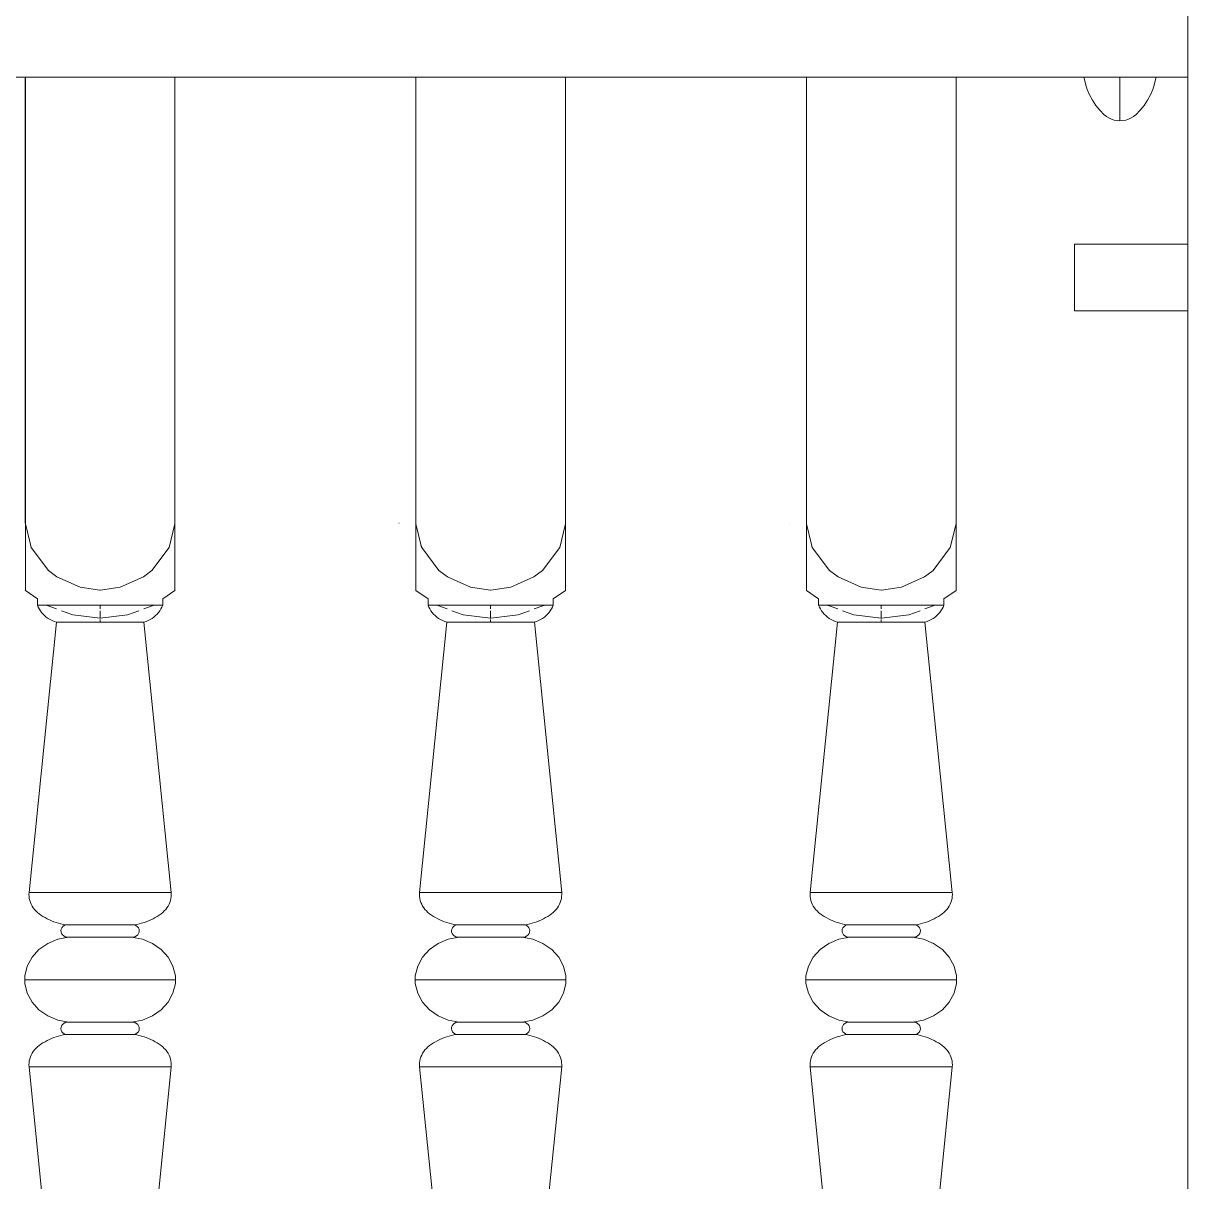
# Model space of a CAD drawing. Header units: inches. Extents: x 16.2 to 49.2, y 7.1 to 20.7.
# Drawn here: x 39.271 to 39.805, y 16.032 to 16.563 of the extents above; entities that cross this region are included whole.
import ezdxf

# ---------------------------------------------------------------- set-up
doc = ezdxf.new("R2010")
doc.units = ezdxf.units.IN
doc.header["$MEASUREMENT"] = 0
doc.layers.add('0inne_gulv', color=252, linetype='Continuous', lineweight=13)

# ---------------------------------------------------------------- blocks, each defined once
blk = doc.blocks.new('DEREK SMALL HOUSE rs')
for p, q in [((-6.36657, -1.07841), (-6.36657, -1.04452)), ((-6.8997, -1.07841), (-6.97663, -1.07841)), ((-6.8997, -1.28295), (-6.8997, -1.07841)), ((-6.8997, -1.07841), (-6.89965, -1.07841)), ((-6.8997, -1.28295), (-6.8997, -1.07841)), ((-6.8997, -1.28295), (-6.8997, -1.07841)), ((-6.89965, -1.28295), (-6.89965, -1.07841)), ((-6.89965, -1.07841), (-6.83104, -1.07841)), ((-6.72061, -1.07841), (-6.83104, -1.07841)), ((-6.83104, -1.07841), (-6.83104, -1.28324)), ((-6.72061, -1.28295), (-6.72061, -1.07841)), ((-6.72061, -1.07841), (-6.72055, -1.07841)), ((-6.72061, -1.28295), (-6.72061, -1.07841)), ((-6.72061, -1.28295), (-6.72061, -1.07841)), ((-6.72055, -1.28295), (-6.72055, -1.07841)), ((-6.72055, -1.07841), (-6.65194, -1.07841)), ((-6.54146, -1.07841), (-6.65194, -1.07841)), ((-6.65194, -1.07841), (-6.65194, -1.28324)), ((-6.54146, -1.28295), (-6.54146, -1.07841)), ((-6.54146, -1.07841), (-6.5414, -1.07841)), ((-6.54146, -1.28295), (-6.54146, -1.07841)), ((-6.54146, -1.28295), (-6.54146, -1.07841)), ((-6.5414, -1.28295), (-6.5414, -1.07841)), ((-6.5414, -1.07841), (-6.47279, -1.07841)), ((-6.4141, -1.07841), (-6.47279, -1.07841)), ((-6.47279, -1.07841), (-6.47279, -1.28324)), ((-6.4141, -1.07841), (-6.41404, -1.07887)), ((-6.39763, -1.07841), (-6.4141, -1.07841)), ((-6.38117, -1.07841), (-6.39763, -1.07841)), ((-6.39763, -1.09841), (-6.39763, -1.07841)), ((-6.38122, -1.07887), (-6.38117, -1.07841)), ((-6.36657, -1.07841), (-6.38117, -1.07841)), ((-6.36657, -1.07841), (-6.36657, -1.15506)), ((-6.41404, -1.07887), (-6.41347, -1.08149)), ((-6.41347, -1.08149), (-6.41264, -1.08407)), ((-6.38262, -1.08407), (-6.38179, -1.08149)), ((-6.38179, -1.08149), (-6.38122, -1.07887)), ((-6.41264, -1.08407), (-6.41155, -1.08659)), ((-6.41155, -1.08659), (-6.41022, -1.08902)), ((-6.41022, -1.08902), (-6.40864, -1.09136)), ((-6.38662, -1.09136), (-6.38505, -1.08902)), ((-6.38505, -1.08902), (-6.38371, -1.08659)), ((-6.38371, -1.08659), (-6.38262, -1.08407)), ((-6.40864, -1.09136), (-6.40684, -1.09358)), ((-6.40684, -1.09358), (-6.40483, -1.09568)), ((-6.39043, -1.09568), (-6.38842, -1.09358)), ((-6.38842, -1.09358), (-6.38662, -1.09136)), ((-6.40483, -1.09568), (-6.40386, -1.09648)), ((-6.40386, -1.09648), (-6.40276, -1.09716)), ((-6.40276, -1.09716), (-6.40156, -1.0977)), ((-6.40156, -1.0977), (-6.40027, -1.0981)), ((-6.40027, -1.0981), (-6.39893, -1.09834)), ((-6.39893, -1.09834), (-6.39763, -1.09841)), ((-6.39763, -1.09841), (-6.39633, -1.09834)), ((-6.39633, -1.09834), (-6.39499, -1.0981)), ((-6.39499, -1.0981), (-6.3937, -1.0977)), ((-6.3937, -1.0977), (-6.3925, -1.09716)), ((-6.3925, -1.09716), (-6.3914, -1.09648)), ((-6.3914, -1.09648), (-6.39043, -1.09568)), ((-6.36657, -1.15506), (-6.4185, -1.15506)), ((-6.4185, -1.18567), (-6.4185, -1.15506)), ((-6.36657, -1.18567), (-6.36657, -1.15506)), ((-6.36657, -1.18567), (-6.4185, -1.18567)), ((-6.36657, -1.18567), (-6.36657, -1.89549)), ((-6.8997, -1.28295), (-6.89965, -1.28295)), ((-6.8997, -1.28295), (-6.89965, -1.28295)), ((-6.89967, -1.28295), (-6.8997, -1.28295)), ((-6.8997, -1.28295), (-6.89965, -1.28295)), ((-6.89967, -1.28295), (-6.8997, -1.28295)), ((-6.89965, -1.28295), (-6.89965, -1.28314)), ((-6.89965, -1.28312), (-6.89965, -1.28295)), ((-6.89965, -1.28312), (-6.89965, -1.28295)), ((-6.89963, -1.28312), (-6.89965, -1.28314)), ((-6.89965, -1.28314), (-6.89965, -1.28333)), ((-6.89965, -1.28333), (-6.89733, -1.29271)), ((-6.89965, -1.28333), (-6.89965, -1.3138)), ((-6.83369, -1.2942), (-6.83104, -1.28324)), ((-6.83104, -1.3138), (-6.83104, -1.28324)), ((-6.72829, -1.28295), (-6.72832, -1.28295)), ((-6.72829, -1.28295), (-6.72832, -1.28295)), ((-6.72061, -1.28295), (-6.72055, -1.28295)), ((-6.72061, -1.28295), (-6.72055, -1.28295)), ((-6.72058, -1.28295), (-6.72061, -1.28295)), ((-6.72061, -1.28295), (-6.72055, -1.28295)), ((-6.72058, -1.28295), (-6.72061, -1.28295)), ((-6.72055, -1.28295), (-6.72055, -1.28314)), ((-6.72055, -1.28312), (-6.72055, -1.28295)), ((-6.72055, -1.28312), (-6.72055, -1.28295)), ((-6.72054, -1.28312), (-6.72055, -1.28314)), ((-6.72055, -1.28314), (-6.72055, -1.28333)), ((-6.72055, -1.28333), (-6.71824, -1.29271)), ((-6.72055, -1.28333), (-6.72055, -1.3138)), ((-6.6546, -1.2942), (-6.65194, -1.28324)), ((-6.65194, -1.3138), (-6.65194, -1.28324)), ((-6.54914, -1.28295), (-6.54917, -1.28295)), ((-6.54914, -1.28295), (-6.54917, -1.28295)), ((-6.54146, -1.28295), (-6.5414, -1.28295)), ((-6.54146, -1.28295), (-6.5414, -1.28295)), ((-6.54143, -1.28295), (-6.54146, -1.28295)), ((-6.54146, -1.28295), (-6.5414, -1.28295)), ((-6.54143, -1.28295), (-6.54146, -1.28295)), ((-6.5414, -1.28295), (-6.5414, -1.28314)), ((-6.5414, -1.28312), (-6.5414, -1.28295)), ((-6.5414, -1.28312), (-6.5414, -1.28295)), ((-6.54139, -1.28312), (-6.5414, -1.28314)), ((-6.5414, -1.28314), (-6.5414, -1.28333)), ((-6.5414, -1.28333), (-6.53909, -1.29271)), ((-6.5414, -1.28333), (-6.5414, -1.3138)), ((-6.47545, -1.2942), (-6.47279, -1.28324)), ((-6.47279, -1.3138), (-6.47279, -1.28324)), ((-6.89965, -1.29712), (-6.8997, -1.29712)), ((-6.89965, -1.29712), (-6.8997, -1.29712)), ((-6.89735, -1.29274), (-6.89701, -1.2942)), ((-6.89733, -1.29271), (-6.89698, -1.2942)), ((-6.88909, -1.30472), (-6.89698, -1.2942)), ((-6.84158, -1.30472), (-6.83369, -1.2942)), ((-6.72055, -1.29712), (-6.72061, -1.29712)), ((-6.72055, -1.29712), (-6.72061, -1.29712)), ((-6.71826, -1.29274), (-6.71791, -1.2942)), ((-6.71824, -1.29271), (-6.71788, -1.2942)), ((-6.71, -1.30472), (-6.71788, -1.2942)), ((-6.66248, -1.30472), (-6.6546, -1.2942)), ((-6.5414, -1.29712), (-6.54146, -1.29712)), ((-6.5414, -1.29712), (-6.54146, -1.29712)), ((-6.53911, -1.29274), (-6.53876, -1.2942)), ((-6.53909, -1.29271), (-6.53873, -1.2942)), ((-6.53085, -1.30472), (-6.53873, -1.2942)), ((-6.48333, -1.30472), (-6.47545, -1.2942)), ((-6.88517, -1.30754), (-6.88909, -1.30472)), ((-6.88517, -1.30754), (-6.87454, -1.31235)), ((-6.85613, -1.31235), (-6.84551, -1.30754)), ((-6.84551, -1.30754), (-6.84158, -1.30472)), ((-6.70607, -1.30754), (-6.71, -1.30472)), ((-6.70607, -1.30754), (-6.69545, -1.31235)), ((-6.67704, -1.31235), (-6.66641, -1.30754)), ((-6.66641, -1.30754), (-6.66248, -1.30472)), ((-6.52692, -1.30754), (-6.53085, -1.30472)), ((-6.52692, -1.30754), (-6.51629, -1.31235)), ((-6.49789, -1.31235), (-6.48726, -1.30754)), ((-6.48726, -1.30754), (-6.48333, -1.30472)), ((-6.86546, -1.31375), (-6.87454, -1.31235)), ((-6.85613, -1.31235), (-6.86521, -1.31375)), ((-6.68637, -1.31375), (-6.69545, -1.31235)), ((-6.67704, -1.31235), (-6.68612, -1.31375)), ((-6.50722, -1.31375), (-6.51629, -1.31235)), ((-6.49789, -1.31235), (-6.50697, -1.31375)), ((-6.89965, -1.31379), (-6.8997, -1.31375)), ((-6.89965, -1.31379), (-6.8997, -1.31375)), ((-6.89408, -1.31763), (-6.89965, -1.3138)), ((-6.89408, -1.31763), (-6.89408, -1.32053)), ((-6.86534, -1.31376), (-6.86546, -1.31375)), ((-6.86534, -1.31376), (-6.86521, -1.31375)), ((-6.83104, -1.3138), (-6.83666, -1.31767)), ((-6.83666, -1.31767), (-6.83666, -1.32053)), ((-6.83097, -1.31375), (-6.83104, -1.3138)), ((-6.83097, -1.31375), (-6.83104, -1.3138)), ((-6.72055, -1.31379), (-6.7206, -1.31375)), ((-6.72055, -1.31379), (-6.7206, -1.31375)), ((-6.71499, -1.31763), (-6.72055, -1.3138)), ((-6.71499, -1.31763), (-6.71499, -1.32053)), ((-6.68624, -1.31376), (-6.68637, -1.31375)), ((-6.68624, -1.31376), (-6.68612, -1.31375)), ((-6.65194, -1.3138), (-6.65756, -1.31767)), ((-6.65756, -1.31767), (-6.65756, -1.32053)), ((-6.65188, -1.31375), (-6.65194, -1.3138)), ((-6.65188, -1.31375), (-6.65194, -1.3138)), ((-6.5414, -1.31379), (-6.54145, -1.31375)), ((-6.5414, -1.31379), (-6.54145, -1.31375)), ((-6.53584, -1.31763), (-6.5414, -1.3138)), ((-6.53584, -1.31763), (-6.53584, -1.32053)), ((-6.50709, -1.31376), (-6.50722, -1.31375)), ((-6.50709, -1.31376), (-6.50697, -1.31375)), ((-6.47279, -1.3138), (-6.47841, -1.31767)), ((-6.47841, -1.31767), (-6.47841, -1.32053)), ((-6.47273, -1.31375), (-6.47279, -1.3138)), ((-6.47273, -1.31375), (-6.47279, -1.3138)), ((-6.89408, -1.32053), (-6.89372, -1.32143)), ((-6.88988, -1.32053), (-6.89408, -1.32053)), ((-6.89372, -1.32143), (-6.89328, -1.3223)), ((-6.89328, -1.3223), (-6.89276, -1.32313)), ((-6.89276, -1.32313), (-6.89218, -1.32393)), ((-6.89218, -1.32393), (-6.89152, -1.32469)), ((-6.88965, -1.32069), (-6.88988, -1.32053)), ((-6.88988, -1.32053), (-6.8408, -1.32053)), ((-6.88533, -1.3223), (-6.88965, -1.32069)), ((-6.87794, -1.32505), (-6.88309, -1.32313)), ((-6.86537, -1.3223), (-6.86537, -1.32069)), ((-6.86537, -1.3223), (-6.86537, -1.32069)), ((-6.86537, -1.32655), (-6.86537, -1.32313)), ((-6.86537, -1.32655), (-6.86537, -1.32313)), ((-6.84759, -1.32313), (-6.85273, -1.32505)), ((-6.84102, -1.32069), (-6.84534, -1.3223)), ((-6.8408, -1.32053), (-6.84102, -1.32069)), ((-6.83666, -1.32053), (-6.8408, -1.32053)), ((-6.83857, -1.32393), (-6.83922, -1.32469)), ((-6.83798, -1.32313), (-6.83857, -1.32393)), ((-6.83746, -1.3223), (-6.83798, -1.32313)), ((-6.83702, -1.32143), (-6.83746, -1.3223)), ((-6.83666, -1.32053), (-6.83702, -1.32143)), ((-6.71499, -1.32053), (-6.71462, -1.32143)), ((-6.71078, -1.32053), (-6.71499, -1.32053)), ((-6.71462, -1.32143), (-6.71418, -1.3223)), ((-6.71418, -1.3223), (-6.71367, -1.32313)), ((-6.71367, -1.32313), (-6.71308, -1.32393)), ((-6.71308, -1.32393), (-6.71243, -1.32469)), ((-6.71055, -1.32069), (-6.71078, -1.32053)), ((-6.71078, -1.32053), (-6.6617, -1.32053)), ((-6.70623, -1.3223), (-6.71055, -1.32069)), ((-6.69885, -1.32505), (-6.70399, -1.32313)), ((-6.68628, -1.3223), (-6.68628, -1.32069)), ((-6.68628, -1.3223), (-6.68628, -1.32069)), ((-6.68628, -1.32655), (-6.68628, -1.32313)), ((-6.68628, -1.32655), (-6.68628, -1.32313)), ((-6.66849, -1.32313), (-6.67364, -1.32505)), ((-6.66193, -1.32069), (-6.66625, -1.3223)), ((-6.6617, -1.32053), (-6.66193, -1.32069)), ((-6.65756, -1.32053), (-6.6617, -1.32053)), ((-6.65947, -1.32393), (-6.66013, -1.32469)), ((-6.65889, -1.32313), (-6.65947, -1.32393)), ((-6.65837, -1.3223), (-6.65889, -1.32313)), ((-6.65793, -1.32143), (-6.65837, -1.3223)), ((-6.65756, -1.32053), (-6.65793, -1.32143)), ((-6.53584, -1.32053), (-6.53547, -1.32143)), ((-6.53163, -1.32053), (-6.53584, -1.32053)), ((-6.53547, -1.32143), (-6.53503, -1.3223)), ((-6.53503, -1.3223), (-6.53452, -1.32313)), ((-6.53452, -1.32313), (-6.53393, -1.32393)), ((-6.53393, -1.32393), (-6.53328, -1.32469)), ((-6.5314, -1.32069), (-6.53163, -1.32053)), ((-6.53163, -1.32053), (-6.48255, -1.32053)), ((-6.52708, -1.3223), (-6.5314, -1.32069)), ((-6.5197, -1.32505), (-6.52484, -1.32313)), ((-6.50713, -1.3223), (-6.50713, -1.32069)), ((-6.50713, -1.3223), (-6.50713, -1.32069)), ((-6.50713, -1.32655), (-6.50713, -1.32313)), ((-6.50713, -1.32655), (-6.50713, -1.32313)), ((-6.48934, -1.32313), (-6.49449, -1.32505)), ((-6.48278, -1.32069), (-6.4871, -1.3223)), ((-6.48255, -1.32053), (-6.48278, -1.32069)), ((-6.47841, -1.32053), (-6.48255, -1.32053)), ((-6.48032, -1.32393), (-6.48097, -1.32469)), ((-6.47973, -1.32313), (-6.48032, -1.32393)), ((-6.47922, -1.3223), (-6.47973, -1.32313)), ((-6.47878, -1.32143), (-6.47922, -1.3223)), ((-6.47841, -1.32053), (-6.47878, -1.32143)), ((-6.88544, -1.32841), (-6.89797, -1.45241)), ((-6.89152, -1.32469), (-6.89081, -1.32539)), ((-6.89081, -1.32539), (-6.89003, -1.32605)), ((-6.89003, -1.32605), (-6.8892, -1.32664)), ((-6.8892, -1.32664), (-6.88832, -1.32718)), ((-6.88832, -1.32718), (-6.8874, -1.32766)), ((-6.8874, -1.32766), (-6.88643, -1.32807)), ((-6.88643, -1.32807), (-6.88544, -1.32841)), ((-6.8453, -1.32841), (-6.88544, -1.32841)), ((-6.86538, -1.32655), (-6.87794, -1.32505)), ((-6.86537, -1.32664), (-6.86537, -1.32655)), ((-6.86537, -1.32664), (-6.86537, -1.32655)), ((-6.86537, -1.32841), (-6.86537, -1.32718)), ((-6.86537, -1.32841), (-6.86537, -1.32718)), ((-6.85273, -1.32505), (-6.8653, -1.32655)), ((-6.84431, -1.32807), (-6.8453, -1.32841)), ((-6.8453, -1.32841), (-6.83277, -1.45241)), ((-6.84335, -1.32766), (-6.84431, -1.32807)), ((-6.84242, -1.32718), (-6.84335, -1.32766)), ((-6.84154, -1.32664), (-6.84242, -1.32718)), ((-6.84071, -1.32605), (-6.84154, -1.32664)), ((-6.83994, -1.32539), (-6.84071, -1.32605)), ((-6.83922, -1.32469), (-6.83994, -1.32539)), ((-6.70634, -1.32841), (-6.71888, -1.45241)), ((-6.71243, -1.32469), (-6.71171, -1.32539)), ((-6.71171, -1.32539), (-6.71093, -1.32605)), ((-6.71093, -1.32605), (-6.7101, -1.32664)), ((-6.7101, -1.32664), (-6.70922, -1.32718)), ((-6.70922, -1.32718), (-6.7083, -1.32766)), ((-6.7083, -1.32766), (-6.70734, -1.32807)), ((-6.70734, -1.32807), (-6.70634, -1.32841)), ((-6.66621, -1.32841), (-6.70634, -1.32841)), ((-6.68628, -1.32655), (-6.69885, -1.32505)), ((-6.68628, -1.32664), (-6.68628, -1.32655)), ((-6.68628, -1.32664), (-6.68628, -1.32655)), ((-6.68628, -1.32841), (-6.68628, -1.32718)), ((-6.68628, -1.32841), (-6.68628, -1.32718)), ((-6.67364, -1.32505), (-6.6862, -1.32655)), ((-6.66521, -1.32807), (-6.66621, -1.32841)), ((-6.66621, -1.32841), (-6.65368, -1.45241)), ((-6.66425, -1.32766), (-6.66521, -1.32807)), ((-6.66333, -1.32718), (-6.66425, -1.32766)), ((-6.66245, -1.32664), (-6.66333, -1.32718)), ((-6.66162, -1.32605), (-6.66245, -1.32664)), ((-6.66084, -1.32539), (-6.66162, -1.32605)), ((-6.66013, -1.32469), (-6.66084, -1.32539)), ((-6.52719, -1.32841), (-6.53973, -1.45241)), ((-6.53328, -1.32469), (-6.53256, -1.32539)), ((-6.53256, -1.32539), (-6.53178, -1.32605)), ((-6.53178, -1.32605), (-6.53095, -1.32664)), ((-6.53095, -1.32664), (-6.53007, -1.32718)), ((-6.53007, -1.32718), (-6.52915, -1.32766)), ((-6.52915, -1.32766), (-6.52819, -1.32807)), ((-6.52819, -1.32807), (-6.52719, -1.32841)), ((-6.48706, -1.32841), (-6.52719, -1.32841)), ((-6.50713, -1.32655), (-6.5197, -1.32505)), ((-6.50713, -1.32664), (-6.50713, -1.32655)), ((-6.50713, -1.32664), (-6.50713, -1.32655)), ((-6.50713, -1.32841), (-6.50713, -1.32718)), ((-6.50713, -1.32841), (-6.50713, -1.32718)), ((-6.49449, -1.32505), (-6.50705, -1.32655)), ((-6.48606, -1.32807), (-6.48706, -1.32841)), ((-6.48706, -1.32841), (-6.47453, -1.45241)), ((-6.4851, -1.32766), (-6.48606, -1.32807)), ((-6.48418, -1.32718), (-6.4851, -1.32766)), ((-6.4833, -1.32664), (-6.48418, -1.32718)), ((-6.48247, -1.32605), (-6.4833, -1.32664)), ((-6.48169, -1.32539), (-6.48247, -1.32605)), ((-6.48097, -1.32469), (-6.48169, -1.32539)), ((-6.89797, -1.45241), (-6.898, -1.45332)), ((-6.83277, -1.45241), (-6.89797, -1.45241)), ((-6.83277, -1.45241), (-6.83274, -1.45332)), ((-6.71888, -1.45241), (-6.71891, -1.45332)), ((-6.65368, -1.45241), (-6.71888, -1.45241)), ((-6.65368, -1.45241), (-6.65364, -1.45332)), ((-6.53973, -1.45241), (-6.53976, -1.45332)), ((-6.47453, -1.45241), (-6.53973, -1.45241)), ((-6.47453, -1.45241), (-6.47449, -1.45332)), ((-6.898, -1.45332), (-6.89796, -1.45423)), ((-6.89796, -1.45423), (-6.89783, -1.45514)), ((-6.89783, -1.45514), (-6.89762, -1.45603)), ((-6.89762, -1.45603), (-6.89734, -1.4569)), ((-6.89734, -1.4569), (-6.89698, -1.45775)), ((-6.89698, -1.45775), (-6.89654, -1.45858)), ((-6.83377, -1.45775), (-6.8342, -1.45858)), ((-6.8334, -1.4569), (-6.83377, -1.45775)), ((-6.83312, -1.45603), (-6.8334, -1.4569)), ((-6.83291, -1.45514), (-6.83312, -1.45603)), ((-6.83279, -1.45423), (-6.83291, -1.45514)), ((-6.83274, -1.45332), (-6.83279, -1.45423)), ((-6.71891, -1.45332), (-6.71886, -1.45423)), ((-6.71886, -1.45423), (-6.71873, -1.45514)), ((-6.71873, -1.45514), (-6.71853, -1.45603)), ((-6.71853, -1.45603), (-6.71824, -1.4569)), ((-6.71824, -1.4569), (-6.71788, -1.45775)), ((-6.71788, -1.45775), (-6.71745, -1.45858)), ((-6.65467, -1.45775), (-6.65511, -1.45858)), ((-6.65431, -1.4569), (-6.65467, -1.45775)), ((-6.65402, -1.45603), (-6.65431, -1.4569)), ((-6.65382, -1.45514), (-6.65402, -1.45603)), ((-6.65369, -1.45423), (-6.65382, -1.45514)), ((-6.65364, -1.45332), (-6.65369, -1.45423)), ((-6.53976, -1.45332), (-6.53971, -1.45423)), ((-6.53971, -1.45423), (-6.53958, -1.45514)), ((-6.53958, -1.45514), (-6.53938, -1.45603)), ((-6.53938, -1.45603), (-6.53909, -1.4569)), ((-6.53909, -1.4569), (-6.53873, -1.45775)), ((-6.53873, -1.45775), (-6.5383, -1.45858)), ((-6.47552, -1.45775), (-6.47595, -1.45858)), ((-6.47516, -1.4569), (-6.47552, -1.45775)), ((-6.47487, -1.45603), (-6.47516, -1.4569)), ((-6.47467, -1.45514), (-6.47487, -1.45603)), ((-6.47454, -1.45423), (-6.47467, -1.45514)), ((-6.47449, -1.45332), (-6.47454, -1.45423)), ((-6.89654, -1.45858), (-6.89604, -1.45937)), ((-6.89604, -1.45937), (-6.89546, -1.46012)), ((-6.89546, -1.46012), (-6.89482, -1.46083)), ((-6.89482, -1.46083), (-6.89412, -1.46149)), ((-6.89412, -1.46149), (-6.89337, -1.4621)), ((-6.89337, -1.4621), (-6.89248, -1.46273)), ((-6.89248, -1.46273), (-6.89156, -1.46333)), ((-6.83826, -1.46273), (-6.83918, -1.46333)), ((-6.83737, -1.4621), (-6.83826, -1.46273)), ((-6.83662, -1.46149), (-6.83737, -1.4621)), ((-6.83592, -1.46083), (-6.83662, -1.46149)), ((-6.83528, -1.46012), (-6.83592, -1.46083)), ((-6.83471, -1.45937), (-6.83528, -1.46012)), ((-6.8342, -1.45858), (-6.83471, -1.45937)), ((-6.71745, -1.45858), (-6.71694, -1.45937)), ((-6.71694, -1.45937), (-6.71637, -1.46012)), ((-6.71637, -1.46012), (-6.71573, -1.46083)), ((-6.71573, -1.46083), (-6.71503, -1.46149)), ((-6.71503, -1.46149), (-6.71427, -1.4621)), ((-6.71427, -1.4621), (-6.71338, -1.46273)), ((-6.71338, -1.46273), (-6.71246, -1.46333)), ((-6.65917, -1.46273), (-6.66009, -1.46333)), ((-6.65828, -1.4621), (-6.65917, -1.46273)), ((-6.65752, -1.46149), (-6.65828, -1.4621)), ((-6.65683, -1.46083), (-6.65752, -1.46149)), ((-6.65619, -1.46012), (-6.65683, -1.46083)), ((-6.65561, -1.45937), (-6.65619, -1.46012)), ((-6.65511, -1.45858), (-6.65561, -1.45937)), ((-6.5383, -1.45858), (-6.53779, -1.45937)), ((-6.53779, -1.45937), (-6.53722, -1.46012)), ((-6.53722, -1.46012), (-6.53658, -1.46083)), ((-6.53658, -1.46083), (-6.53588, -1.46149)), ((-6.53588, -1.46149), (-6.53512, -1.4621)), ((-6.53512, -1.4621), (-6.53423, -1.46273)), ((-6.53423, -1.46273), (-6.53331, -1.46333)), ((-6.48002, -1.46273), (-6.48094, -1.46333)), ((-6.47913, -1.4621), (-6.48002, -1.46273)), ((-6.47837, -1.46149), (-6.47913, -1.4621)), ((-6.47767, -1.46083), (-6.47837, -1.46149)), ((-6.47704, -1.46012), (-6.47767, -1.46083)), ((-6.47646, -1.45937), (-6.47704, -1.46012)), ((-6.47595, -1.45858), (-6.47646, -1.45937)), ((-6.89156, -1.46333), (-6.89061, -1.46389)), ((-6.89061, -1.46389), (-6.88963, -1.46442)), ((-6.88963, -1.46442), (-6.88864, -1.4649)), ((-6.88864, -1.4649), (-6.88761, -1.46535)), ((-6.88761, -1.46535), (-6.88657, -1.46576)), ((-6.88657, -1.46576), (-6.88551, -1.46613)), ((-6.88551, -1.46613), (-6.88443, -1.46645)), ((-6.88443, -1.46645), (-6.88334, -1.46673)), ((-6.88334, -1.46673), (-6.88224, -1.46698)), ((-6.88291, -1.46849), (-6.88322, -1.46914)), ((-6.88244, -1.46792), (-6.88291, -1.46849)), ((-6.88183, -1.46747), (-6.88244, -1.46792)), ((-6.88224, -1.46698), (-6.88112, -1.46717)), ((-6.88112, -1.46717), (-6.88183, -1.46747)), ((-6.84962, -1.46717), (-6.88112, -1.46717)), ((-6.8485, -1.46698), (-6.84962, -1.46717)), ((-6.84962, -1.46717), (-6.84891, -1.46747)), ((-6.84891, -1.46747), (-6.8483, -1.46792)), ((-6.8474, -1.46673), (-6.8485, -1.46698)), ((-6.8483, -1.46792), (-6.84783, -1.46849)), ((-6.84783, -1.46849), (-6.84752, -1.46914)), ((-6.84631, -1.46645), (-6.8474, -1.46673)), ((-6.84523, -1.46613), (-6.84631, -1.46645)), ((-6.84417, -1.46576), (-6.84523, -1.46613)), ((-6.84313, -1.46535), (-6.84417, -1.46576)), ((-6.84211, -1.4649), (-6.84313, -1.46535)), ((-6.84111, -1.46442), (-6.84211, -1.4649)), ((-6.84013, -1.46389), (-6.84111, -1.46442)), ((-6.83918, -1.46333), (-6.84013, -1.46389)), ((-6.71246, -1.46333), (-6.71151, -1.46389)), ((-6.71151, -1.46389), (-6.71054, -1.46442)), ((-6.71054, -1.46442), (-6.70954, -1.4649)), ((-6.70954, -1.4649), (-6.70852, -1.46535)), ((-6.70852, -1.46535), (-6.70748, -1.46576)), ((-6.70748, -1.46576), (-6.70642, -1.46613)), ((-6.70642, -1.46613), (-6.70534, -1.46645)), ((-6.70534, -1.46645), (-6.70425, -1.46673)), ((-6.70425, -1.46673), (-6.70314, -1.46698)), ((-6.70382, -1.46849), (-6.70413, -1.46914)), ((-6.70335, -1.46792), (-6.70382, -1.46849)), ((-6.70274, -1.46747), (-6.70335, -1.46792)), ((-6.70314, -1.46698), (-6.70203, -1.46717)), ((-6.70203, -1.46717), (-6.70274, -1.46747)), ((-6.67052, -1.46717), (-6.70203, -1.46717)), ((-6.66941, -1.46698), (-6.67052, -1.46717)), ((-6.67052, -1.46717), (-6.66981, -1.46747)), ((-6.66981, -1.46747), (-6.6692, -1.46792)), ((-6.66831, -1.46673), (-6.66941, -1.46698)), ((-6.6692, -1.46792), (-6.66873, -1.46849)), ((-6.66873, -1.46849), (-6.66843, -1.46914)), ((-6.66721, -1.46645), (-6.66831, -1.46673)), ((-6.66614, -1.46613), (-6.66721, -1.46645)), ((-6.66508, -1.46576), (-6.66614, -1.46613)), ((-6.66403, -1.46535), (-6.66508, -1.46576)), ((-6.66301, -1.4649), (-6.66403, -1.46535)), ((-6.66201, -1.46442), (-6.66301, -1.4649)), ((-6.66104, -1.46389), (-6.66201, -1.46442)), ((-6.66009, -1.46333), (-6.66104, -1.46389)), ((-6.53331, -1.46333), (-6.53236, -1.46389)), ((-6.53236, -1.46389), (-6.53139, -1.46442)), ((-6.53139, -1.46442), (-6.53039, -1.4649)), ((-6.53039, -1.4649), (-6.52937, -1.46535)), ((-6.52937, -1.46535), (-6.52833, -1.46576)), ((-6.52833, -1.46576), (-6.52727, -1.46613)), ((-6.52727, -1.46613), (-6.52619, -1.46645)), ((-6.52619, -1.46645), (-6.5251, -1.46673)), ((-6.5251, -1.46673), (-6.52399, -1.46698)), ((-6.52467, -1.46849), (-6.52498, -1.46914)), ((-6.5242, -1.46792), (-6.52467, -1.46849)), ((-6.52359, -1.46747), (-6.5242, -1.46792)), ((-6.52399, -1.46698), (-6.52288, -1.46717)), ((-6.52288, -1.46717), (-6.52359, -1.46747)), ((-6.49137, -1.46717), (-6.52288, -1.46717)), ((-6.49026, -1.46698), (-6.49137, -1.46717)), ((-6.49137, -1.46717), (-6.49066, -1.46747)), ((-6.49066, -1.46747), (-6.49005, -1.46792)), ((-6.48915, -1.46673), (-6.49026, -1.46698)), ((-6.49005, -1.46792), (-6.48958, -1.46849)), ((-6.48958, -1.46849), (-6.48928, -1.46914)), ((-6.48806, -1.46645), (-6.48915, -1.46673)), ((-6.48698, -1.46613), (-6.48806, -1.46645)), ((-6.48592, -1.46576), (-6.48698, -1.46613)), ((-6.48488, -1.46535), (-6.48592, -1.46576)), ((-6.48386, -1.4649), (-6.48488, -1.46535)), ((-6.48286, -1.46442), (-6.48386, -1.4649)), ((-6.48189, -1.46389), (-6.48286, -1.46442)), ((-6.48094, -1.46333), (-6.48189, -1.46389)), ((-6.88478, -1.47378), (-6.88939, -1.4757)), ((-6.8798, -1.47284), (-6.88478, -1.47378)), ((-6.88322, -1.46914), (-6.88334, -1.46983)), ((-6.88334, -1.46983), (-6.88328, -1.47054)), ((-6.88328, -1.47054), (-6.88303, -1.4712)), ((-6.88303, -1.4712), (-6.8826, -1.4718)), ((-6.8826, -1.4718), (-6.88203, -1.47228)), ((-6.88203, -1.47228), (-6.88135, -1.47263)), ((-6.88135, -1.47263), (-6.88059, -1.47282)), ((-6.88059, -1.47282), (-6.8798, -1.47284)), ((-6.85094, -1.47284), (-6.8798, -1.47284)), ((-6.85015, -1.47282), (-6.85094, -1.47284)), ((-6.85094, -1.47284), (-6.84596, -1.47378)), ((-6.8494, -1.47263), (-6.85015, -1.47282)), ((-6.84871, -1.47228), (-6.8494, -1.47263)), ((-6.84814, -1.4718), (-6.84871, -1.47228)), ((-6.84772, -1.4712), (-6.84814, -1.4718)), ((-6.84746, -1.47054), (-6.84772, -1.4712)), ((-6.84752, -1.46914), (-6.8474, -1.46983)), ((-6.8474, -1.46983), (-6.84746, -1.47054)), ((-6.84596, -1.47378), (-6.84135, -1.4757)), ((-6.70569, -1.47378), (-6.7103, -1.4757)), ((-6.70071, -1.47284), (-6.70569, -1.47378)), ((-6.70413, -1.46914), (-6.70425, -1.46983)), ((-6.70425, -1.46983), (-6.70418, -1.47054)), ((-6.70418, -1.47054), (-6.70393, -1.4712)), ((-6.70393, -1.4712), (-6.70351, -1.4718)), ((-6.70351, -1.4718), (-6.70294, -1.47228)), ((-6.70294, -1.47228), (-6.70225, -1.47263)), ((-6.70225, -1.47263), (-6.70149, -1.47282)), ((-6.70149, -1.47282), (-6.70071, -1.47284)), ((-6.67184, -1.47284), (-6.70071, -1.47284)), ((-6.67106, -1.47282), (-6.67184, -1.47284)), ((-6.67184, -1.47284), (-6.66687, -1.47378)), ((-6.6703, -1.47263), (-6.67106, -1.47282)), ((-6.66962, -1.47228), (-6.6703, -1.47263)), ((-6.66905, -1.4718), (-6.66962, -1.47228)), ((-6.66862, -1.4712), (-6.66905, -1.4718)), ((-6.66837, -1.47054), (-6.66862, -1.4712)), ((-6.66843, -1.46914), (-6.6683, -1.46983)), ((-6.6683, -1.46983), (-6.66837, -1.47054)), ((-6.66687, -1.47378), (-6.66225, -1.4757)), ((-6.52654, -1.47378), (-6.53115, -1.4757)), ((-6.52156, -1.47284), (-6.52654, -1.47378)), ((-6.52498, -1.46914), (-6.5251, -1.46983)), ((-6.5251, -1.46983), (-6.52503, -1.47054)), ((-6.52503, -1.47054), (-6.52478, -1.4712)), ((-6.52478, -1.4712), (-6.52436, -1.4718)), ((-6.52436, -1.4718), (-6.52379, -1.47228)), ((-6.52379, -1.47228), (-6.5231, -1.47263)), ((-6.5231, -1.47263), (-6.52234, -1.47282)), ((-6.52234, -1.47282), (-6.52156, -1.47284)), ((-6.49269, -1.47284), (-6.52156, -1.47284)), ((-6.49191, -1.47282), (-6.49269, -1.47284)), ((-6.49269, -1.47284), (-6.48772, -1.47378)), ((-6.49115, -1.47263), (-6.49191, -1.47282)), ((-6.49047, -1.47228), (-6.49115, -1.47263)), ((-6.4899, -1.4718), (-6.49047, -1.47228)), ((-6.48947, -1.4712), (-6.4899, -1.4718)), ((-6.48922, -1.47054), (-6.48947, -1.4712)), ((-6.48928, -1.46914), (-6.48915, -1.46983)), ((-6.48915, -1.46983), (-6.48922, -1.47054)), ((-6.48772, -1.47378), (-6.4831, -1.4757)), ((-6.8934, -1.47851), (-6.89659, -1.48206)), ((-6.88939, -1.4757), (-6.8934, -1.47851)), ((-6.84135, -1.4757), (-6.83734, -1.47851)), ((-6.83734, -1.47851), (-6.83415, -1.48206)), ((-6.71431, -1.47851), (-6.7175, -1.48206)), ((-6.7103, -1.4757), (-6.71431, -1.47851)), ((-6.66225, -1.4757), (-6.65825, -1.47851)), ((-6.65825, -1.47851), (-6.65506, -1.48206)), ((-6.53515, -1.47851), (-6.53835, -1.48206)), ((-6.53115, -1.4757), (-6.53515, -1.47851)), ((-6.4831, -1.4757), (-6.4791, -1.47851)), ((-6.4791, -1.47851), (-6.4759, -1.48206)), ((-6.89659, -1.48206), (-6.8988, -1.48617)), ((-6.83415, -1.48206), (-6.83194, -1.48617)), ((-6.7175, -1.48206), (-6.71971, -1.48617)), ((-6.65506, -1.48206), (-6.65284, -1.48617)), ((-6.53835, -1.48206), (-6.54056, -1.48617)), ((-6.4759, -1.48206), (-6.47369, -1.48617)), ((-6.8988, -1.48617), (-6.89992, -1.49063)), ((-6.83194, -1.48617), (-6.83082, -1.49063)), ((-6.71971, -1.48617), (-6.72083, -1.49063)), ((-6.65284, -1.48617), (-6.65173, -1.49063)), ((-6.54056, -1.48617), (-6.54167, -1.49063)), ((-6.47369, -1.48617), (-6.47258, -1.49063)), ((-6.89992, -1.49063), (-6.89991, -1.49234)), ((-6.89992, -1.49406), (-6.89991, -1.49234)), ((-6.8988, -1.49851), (-6.89992, -1.49406)), ((-6.83084, -1.49234), (-6.89991, -1.49234)), ((-6.83194, -1.49851), (-6.83082, -1.49406)), ((-6.83082, -1.49063), (-6.83084, -1.49234)), ((-6.83082, -1.49406), (-6.83084, -1.49234)), ((-6.72083, -1.49063), (-6.72081, -1.49234)), ((-6.72083, -1.49406), (-6.72081, -1.49234)), ((-6.71971, -1.49851), (-6.72083, -1.49406)), ((-6.65174, -1.49234), (-6.72081, -1.49234)), ((-6.65284, -1.49851), (-6.65173, -1.49406)), ((-6.65173, -1.49063), (-6.65174, -1.49234)), ((-6.65173, -1.49406), (-6.65174, -1.49234)), ((-6.54167, -1.49063), (-6.54166, -1.49234)), ((-6.54167, -1.49406), (-6.54166, -1.49234)), ((-6.54056, -1.49851), (-6.54167, -1.49406)), ((-6.47259, -1.49234), (-6.54166, -1.49234)), ((-6.47369, -1.49851), (-6.47258, -1.49406)), ((-6.47258, -1.49063), (-6.47259, -1.49234)), ((-6.47258, -1.49406), (-6.47259, -1.49234)), ((-6.89659, -1.50262), (-6.8988, -1.49851)), ((-6.83415, -1.50262), (-6.83194, -1.49851)), ((-6.7175, -1.50262), (-6.71971, -1.49851)), ((-6.65506, -1.50262), (-6.65284, -1.49851)), ((-6.53835, -1.50262), (-6.54056, -1.49851)), ((-6.4759, -1.50262), (-6.47369, -1.49851)), ((-6.8934, -1.50617), (-6.89659, -1.50262)), ((-6.83734, -1.50617), (-6.83415, -1.50262)), ((-6.71431, -1.50617), (-6.7175, -1.50262)), ((-6.65825, -1.50617), (-6.65506, -1.50262)), ((-6.53515, -1.50617), (-6.53835, -1.50262)), ((-6.4791, -1.50617), (-6.4759, -1.50262)), ((-6.88939, -1.50898), (-6.8934, -1.50617)), ((-6.88478, -1.51091), (-6.88939, -1.50898)), ((-6.8798, -1.51184), (-6.88478, -1.51091)), ((-6.85094, -1.51184), (-6.84596, -1.51091)), ((-6.84596, -1.51091), (-6.84135, -1.50898)), ((-6.84135, -1.50898), (-6.83734, -1.50617)), ((-6.7103, -1.50898), (-6.71431, -1.50617)), ((-6.70569, -1.51091), (-6.7103, -1.50898)), ((-6.70071, -1.51184), (-6.70569, -1.51091)), ((-6.67184, -1.51184), (-6.66687, -1.51091)), ((-6.66687, -1.51091), (-6.66225, -1.50898)), ((-6.66225, -1.50898), (-6.65825, -1.50617)), ((-6.53115, -1.50898), (-6.53515, -1.50617)), ((-6.52654, -1.51091), (-6.53115, -1.50898)), ((-6.52156, -1.51184), (-6.52654, -1.51091)), ((-6.49269, -1.51184), (-6.48772, -1.51091)), ((-6.48772, -1.51091), (-6.4831, -1.50898)), ((-6.4831, -1.50898), (-6.4791, -1.50617)), ((-6.88334, -1.51485), (-6.88328, -1.51415)), ((-6.88322, -1.51555), (-6.88334, -1.51485)), ((-6.88328, -1.51415), (-6.88303, -1.51348)), ((-6.88291, -1.5162), (-6.88322, -1.51555)), ((-6.88303, -1.51348), (-6.8826, -1.51288)), ((-6.88244, -1.51676), (-6.88291, -1.5162)), ((-6.8826, -1.51288), (-6.88203, -1.5124)), ((-6.88203, -1.5124), (-6.88135, -1.51205)), ((-6.88135, -1.51205), (-6.88059, -1.51186)), ((-6.88059, -1.51186), (-6.8798, -1.51184)), ((-6.85094, -1.51184), (-6.8798, -1.51184)), ((-6.85015, -1.51186), (-6.85094, -1.51184)), ((-6.8494, -1.51205), (-6.85015, -1.51186)), ((-6.84871, -1.5124), (-6.8494, -1.51205)), ((-6.84814, -1.51288), (-6.84871, -1.5124)), ((-6.8483, -1.51676), (-6.84783, -1.5162)), ((-6.84772, -1.51348), (-6.84814, -1.51288)), ((-6.84783, -1.5162), (-6.84752, -1.51555)), ((-6.84746, -1.51415), (-6.84772, -1.51348)), ((-6.84752, -1.51555), (-6.8474, -1.51485)), ((-6.8474, -1.51485), (-6.84746, -1.51415)), ((-6.70425, -1.51485), (-6.70418, -1.51415)), ((-6.70413, -1.51555), (-6.70425, -1.51485)), ((-6.70418, -1.51415), (-6.70393, -1.51348)), ((-6.70382, -1.5162), (-6.70413, -1.51555)), ((-6.70393, -1.51348), (-6.70351, -1.51288)), ((-6.70335, -1.51676), (-6.70382, -1.5162)), ((-6.70351, -1.51288), (-6.70294, -1.5124)), ((-6.70294, -1.5124), (-6.70225, -1.51205)), ((-6.70225, -1.51205), (-6.70149, -1.51186)), ((-6.70149, -1.51186), (-6.70071, -1.51184)), ((-6.67184, -1.51184), (-6.70071, -1.51184)), ((-6.67106, -1.51186), (-6.67184, -1.51184)), ((-6.6703, -1.51205), (-6.67106, -1.51186)), ((-6.66962, -1.5124), (-6.6703, -1.51205)), ((-6.66905, -1.51288), (-6.66962, -1.5124)), ((-6.6692, -1.51676), (-6.66873, -1.5162)), ((-6.66862, -1.51348), (-6.66905, -1.51288)), ((-6.66873, -1.5162), (-6.66843, -1.51555)), ((-6.66837, -1.51415), (-6.66862, -1.51348)), ((-6.66843, -1.51555), (-6.6683, -1.51485)), ((-6.6683, -1.51485), (-6.66837, -1.51415)), ((-6.5251, -1.51485), (-6.52503, -1.51415)), ((-6.52498, -1.51555), (-6.5251, -1.51485)), ((-6.52503, -1.51415), (-6.52478, -1.51348)), ((-6.52467, -1.5162), (-6.52498, -1.51555)), ((-6.52478, -1.51348), (-6.52436, -1.51288)), ((-6.5242, -1.51676), (-6.52467, -1.5162)), ((-6.52436, -1.51288), (-6.52379, -1.5124)), ((-6.52379, -1.5124), (-6.5231, -1.51205)), ((-6.5231, -1.51205), (-6.52234, -1.51186)), ((-6.52234, -1.51186), (-6.52156, -1.51184)), ((-6.49269, -1.51184), (-6.52156, -1.51184)), ((-6.49191, -1.51186), (-6.49269, -1.51184)), ((-6.49115, -1.51205), (-6.49191, -1.51186)), ((-6.49047, -1.5124), (-6.49115, -1.51205)), ((-6.4899, -1.51288), (-6.49047, -1.5124)), ((-6.49005, -1.51676), (-6.48958, -1.5162)), ((-6.48947, -1.51348), (-6.4899, -1.51288)), ((-6.48958, -1.5162), (-6.48928, -1.51555)), ((-6.48922, -1.51415), (-6.48947, -1.51348)), ((-6.48928, -1.51555), (-6.48915, -1.51485)), ((-6.48915, -1.51485), (-6.48922, -1.51415)), ((-6.89337, -1.52259), (-6.89248, -1.52195)), ((-6.89248, -1.52195), (-6.89156, -1.52135)), ((-6.89156, -1.52135), (-6.89061, -1.52079)), ((-6.89061, -1.52079), (-6.88963, -1.52027)), ((-6.88963, -1.52027), (-6.88864, -1.51978)), ((-6.88864, -1.51978), (-6.88761, -1.51933)), ((-6.88761, -1.51933), (-6.88657, -1.51892)), ((-6.88657, -1.51892), (-6.88551, -1.51856)), ((-6.88551, -1.51856), (-6.88443, -1.51823)), ((-6.88443, -1.51823), (-6.88334, -1.51795)), ((-6.88334, -1.51795), (-6.88224, -1.51771)), ((-6.88183, -1.51721), (-6.88244, -1.51676)), ((-6.88224, -1.51771), (-6.88112, -1.51751)), ((-6.88112, -1.51751), (-6.88183, -1.51721)), ((-6.88112, -1.51751), (-6.84962, -1.51751)), ((-6.84962, -1.51751), (-6.84891, -1.51721)), ((-6.8485, -1.51771), (-6.84962, -1.51751)), ((-6.84891, -1.51721), (-6.8483, -1.51676)), ((-6.8474, -1.51795), (-6.8485, -1.51771)), ((-6.84631, -1.51823), (-6.8474, -1.51795)), ((-6.84523, -1.51856), (-6.84631, -1.51823)), ((-6.84417, -1.51892), (-6.84523, -1.51856)), ((-6.84313, -1.51933), (-6.84417, -1.51892)), ((-6.84211, -1.51978), (-6.84313, -1.51933)), ((-6.84111, -1.52027), (-6.84211, -1.51978)), ((-6.84013, -1.52079), (-6.84111, -1.52027)), ((-6.83918, -1.52135), (-6.84013, -1.52079)), ((-6.83826, -1.52195), (-6.83918, -1.52135)), ((-6.83737, -1.52259), (-6.83826, -1.52195)), ((-6.71427, -1.52259), (-6.71338, -1.52195)), ((-6.71338, -1.52195), (-6.71246, -1.52135)), ((-6.71246, -1.52135), (-6.71151, -1.52079)), ((-6.71151, -1.52079), (-6.71054, -1.52027)), ((-6.71054, -1.52027), (-6.70954, -1.51978)), ((-6.70954, -1.51978), (-6.70852, -1.51933)), ((-6.70852, -1.51933), (-6.70748, -1.51892)), ((-6.70748, -1.51892), (-6.70642, -1.51856)), ((-6.70642, -1.51856), (-6.70534, -1.51823)), ((-6.70534, -1.51823), (-6.70425, -1.51795)), ((-6.70425, -1.51795), (-6.70314, -1.51771)), ((-6.70274, -1.51721), (-6.70335, -1.51676)), ((-6.70314, -1.51771), (-6.70203, -1.51751)), ((-6.70203, -1.51751), (-6.70274, -1.51721)), ((-6.70203, -1.51751), (-6.67052, -1.51751)), ((-6.67052, -1.51751), (-6.66981, -1.51721)), ((-6.66941, -1.51771), (-6.67052, -1.51751)), ((-6.66981, -1.51721), (-6.6692, -1.51676)), ((-6.66831, -1.51795), (-6.66941, -1.51771)), ((-6.66721, -1.51823), (-6.66831, -1.51795)), ((-6.66614, -1.51856), (-6.66721, -1.51823)), ((-6.66508, -1.51892), (-6.66614, -1.51856)), ((-6.66403, -1.51933), (-6.66508, -1.51892)), ((-6.66301, -1.51978), (-6.66403, -1.51933)), ((-6.66201, -1.52027), (-6.66301, -1.51978)), ((-6.66104, -1.52079), (-6.66201, -1.52027)), ((-6.66009, -1.52135), (-6.66104, -1.52079)), ((-6.65917, -1.52195), (-6.66009, -1.52135)), ((-6.65828, -1.52259), (-6.65917, -1.52195)), ((-6.53512, -1.52259), (-6.53423, -1.52195)), ((-6.53423, -1.52195), (-6.53331, -1.52135)), ((-6.53331, -1.52135), (-6.53236, -1.52079)), ((-6.53236, -1.52079), (-6.53139, -1.52027)), ((-6.53139, -1.52027), (-6.53039, -1.51978)), ((-6.53039, -1.51978), (-6.52937, -1.51933)), ((-6.52937, -1.51933), (-6.52833, -1.51892)), ((-6.52833, -1.51892), (-6.52727, -1.51856)), ((-6.52727, -1.51856), (-6.52619, -1.51823)), ((-6.52619, -1.51823), (-6.5251, -1.51795)), ((-6.5251, -1.51795), (-6.52399, -1.51771)), ((-6.52359, -1.51721), (-6.5242, -1.51676)), ((-6.52399, -1.51771), (-6.52288, -1.51751)), ((-6.52288, -1.51751), (-6.52359, -1.51721)), ((-6.52288, -1.51751), (-6.49137, -1.51751)), ((-6.49137, -1.51751), (-6.49066, -1.51721)), ((-6.49026, -1.51771), (-6.49137, -1.51751)), ((-6.49066, -1.51721), (-6.49005, -1.51676)), ((-6.48915, -1.51795), (-6.49026, -1.51771)), ((-6.48806, -1.51823), (-6.48915, -1.51795)), ((-6.48698, -1.51856), (-6.48806, -1.51823)), ((-6.48592, -1.51892), (-6.48698, -1.51856)), ((-6.48488, -1.51933), (-6.48592, -1.51892)), ((-6.48386, -1.51978), (-6.48488, -1.51933)), ((-6.48286, -1.52027), (-6.48386, -1.51978)), ((-6.48189, -1.52079), (-6.48286, -1.52027)), ((-6.48094, -1.52135), (-6.48189, -1.52079)), ((-6.48002, -1.52195), (-6.48094, -1.52135)), ((-6.47913, -1.52259), (-6.48002, -1.52195)), ((-6.89734, -1.52778), (-6.89698, -1.52693)), ((-6.89698, -1.52693), (-6.89654, -1.52611)), ((-6.89654, -1.52611), (-6.89604, -1.52532)), ((-6.89604, -1.52532), (-6.89546, -1.52456)), ((-6.89546, -1.52456), (-6.89482, -1.52386)), ((-6.89482, -1.52386), (-6.89412, -1.5232)), ((-6.89412, -1.5232), (-6.89337, -1.52259)), ((-6.83662, -1.5232), (-6.83737, -1.52259)), ((-6.83592, -1.52386), (-6.83662, -1.5232)), ((-6.83528, -1.52456), (-6.83592, -1.52386)), ((-6.83471, -1.52532), (-6.83528, -1.52456)), ((-6.8342, -1.52611), (-6.83471, -1.52532)), ((-6.83377, -1.52693), (-6.8342, -1.52611)), ((-6.8334, -1.52778), (-6.83377, -1.52693)), ((-6.71824, -1.52778), (-6.71788, -1.52693)), ((-6.71788, -1.52693), (-6.71745, -1.52611)), ((-6.71745, -1.52611), (-6.71694, -1.52532)), ((-6.71694, -1.52532), (-6.71637, -1.52456)), ((-6.71637, -1.52456), (-6.71573, -1.52386)), ((-6.71573, -1.52386), (-6.71503, -1.5232)), ((-6.71503, -1.5232), (-6.71427, -1.52259)), ((-6.65752, -1.5232), (-6.65828, -1.52259)), ((-6.65683, -1.52386), (-6.65752, -1.5232)), ((-6.65619, -1.52456), (-6.65683, -1.52386)), ((-6.65561, -1.52532), (-6.65619, -1.52456)), ((-6.65511, -1.52611), (-6.65561, -1.52532)), ((-6.65467, -1.52693), (-6.65511, -1.52611)), ((-6.65431, -1.52778), (-6.65467, -1.52693)), ((-6.53909, -1.52778), (-6.53873, -1.52693)), ((-6.53873, -1.52693), (-6.5383, -1.52611)), ((-6.5383, -1.52611), (-6.53779, -1.52532)), ((-6.53779, -1.52532), (-6.53722, -1.52456)), ((-6.53722, -1.52456), (-6.53658, -1.52386)), ((-6.53658, -1.52386), (-6.53588, -1.5232)), ((-6.53588, -1.5232), (-6.53512, -1.52259)), ((-6.47837, -1.5232), (-6.47913, -1.52259)), ((-6.47767, -1.52386), (-6.47837, -1.5232)), ((-6.47704, -1.52456), (-6.47767, -1.52386)), ((-6.47646, -1.52532), (-6.47704, -1.52456)), ((-6.47595, -1.52611), (-6.47646, -1.52532)), ((-6.47552, -1.52693), (-6.47595, -1.52611)), ((-6.47516, -1.52778), (-6.47552, -1.52693)), ((-6.898, -1.53136), (-6.89796, -1.53045)), ((-6.89797, -1.53227), (-6.898, -1.53136)), ((-6.88544, -1.65628), (-6.89797, -1.53227)), ((-6.89797, -1.53227), (-6.83277, -1.53227)), ((-6.89796, -1.53045), (-6.89783, -1.52955)), ((-6.89783, -1.52955), (-6.89762, -1.52865)), ((-6.89762, -1.52865), (-6.89734, -1.52778)), ((-6.8453, -1.65628), (-6.83277, -1.53227)), ((-6.83312, -1.52865), (-6.8334, -1.52778)), ((-6.83291, -1.52955), (-6.83312, -1.52865)), ((-6.83279, -1.53045), (-6.83291, -1.52955)), ((-6.83274, -1.53136), (-6.83279, -1.53045)), ((-6.83277, -1.53227), (-6.83274, -1.53136)), ((-6.71891, -1.53136), (-6.71886, -1.53045)), ((-6.71888, -1.53227), (-6.71891, -1.53136)), ((-6.70634, -1.65628), (-6.71888, -1.53227)), ((-6.71888, -1.53227), (-6.65368, -1.53227)), ((-6.71886, -1.53045), (-6.71873, -1.52955)), ((-6.71873, -1.52955), (-6.71853, -1.52865)), ((-6.71853, -1.52865), (-6.71824, -1.52778)), ((-6.66621, -1.65628), (-6.65368, -1.53227)), ((-6.65402, -1.52865), (-6.65431, -1.52778)), ((-6.65382, -1.52955), (-6.65402, -1.52865)), ((-6.65369, -1.53045), (-6.65382, -1.52955)), ((-6.65364, -1.53136), (-6.65369, -1.53045)), ((-6.65368, -1.53227), (-6.65364, -1.53136)), ((-6.53976, -1.53136), (-6.53971, -1.53045)), ((-6.53973, -1.53227), (-6.53976, -1.53136)), ((-6.52719, -1.65628), (-6.53973, -1.53227)), ((-6.53973, -1.53227), (-6.47453, -1.53227)), ((-6.53971, -1.53045), (-6.53958, -1.52955)), ((-6.53958, -1.52955), (-6.53938, -1.52865)), ((-6.53938, -1.52865), (-6.53909, -1.52778)), ((-6.48706, -1.65628), (-6.47453, -1.53227)), ((-6.47487, -1.52865), (-6.47516, -1.52778)), ((-6.47467, -1.52955), (-6.47487, -1.52865)), ((-6.47454, -1.53045), (-6.47467, -1.52955)), ((-6.47449, -1.53136), (-6.47454, -1.53045)), ((-6.47453, -1.53227), (-6.47449, -1.53136))]:
    blk.add_line(p, q)

msp = doc.modelspace()

# ---------------------------------------------------------------- block references
at = {"layer": '0inne_gulv'}
msp.add_blockref('DEREK SMALL HOUSE rs', (46.17117, 17.61672), dxfattribs=at)

doc.saveas('drawing.dxf')
